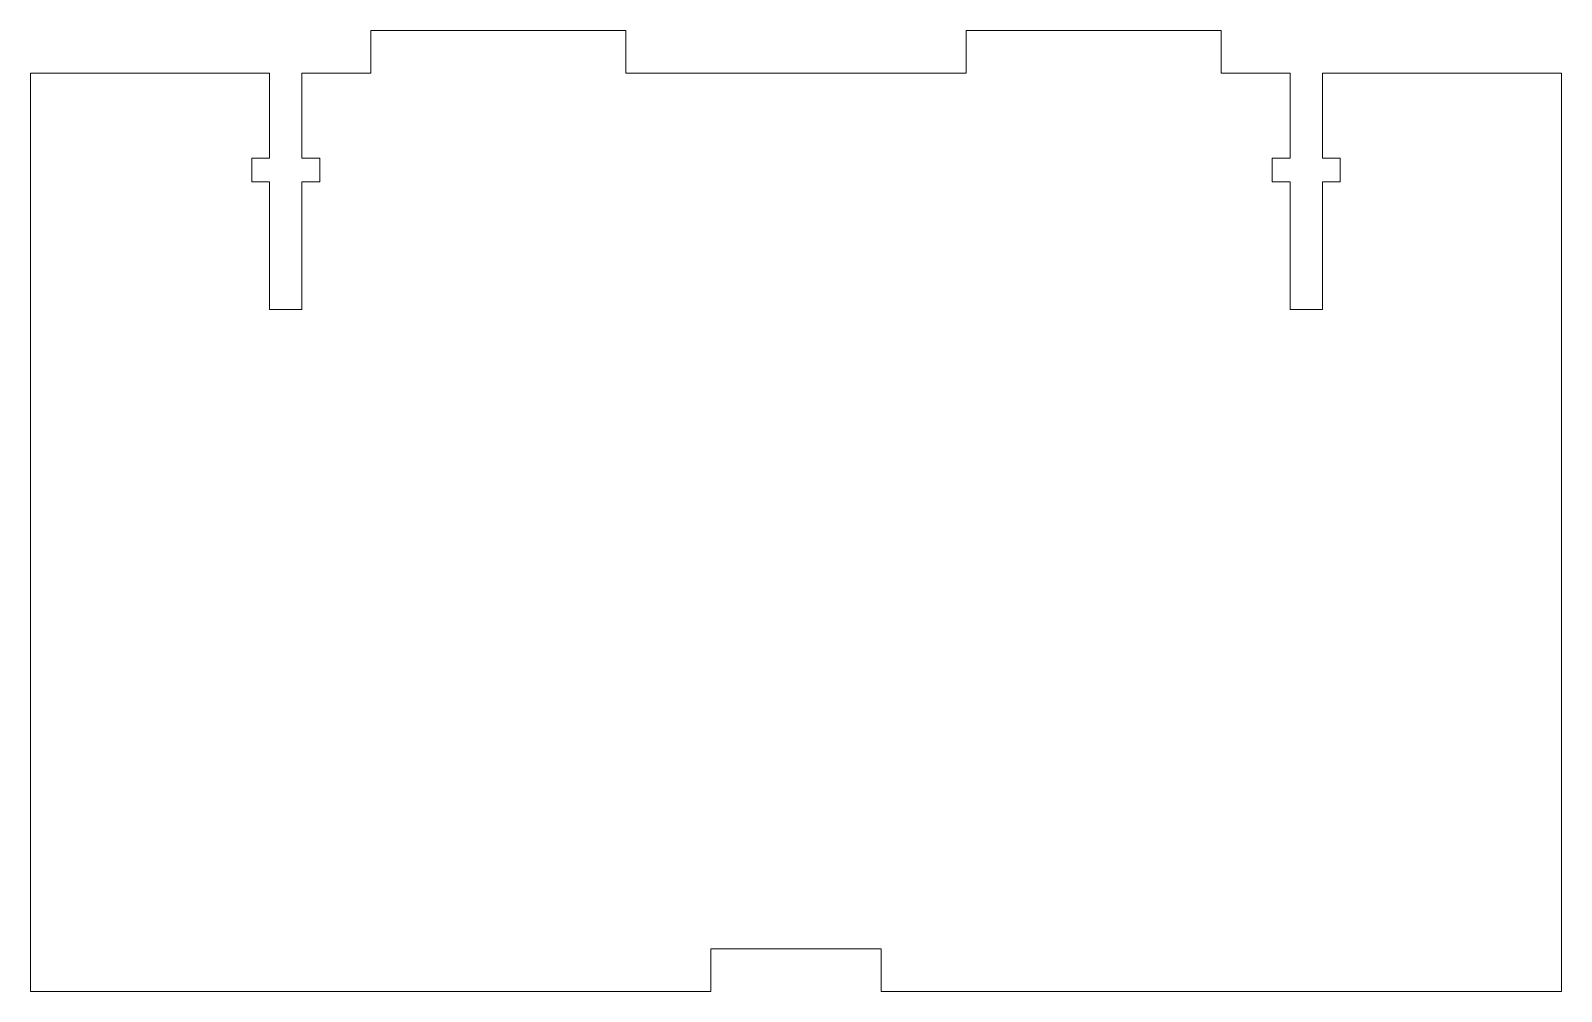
# Model space of a CAD drawing. Header units: inches. Extents: x 0 to 11.9, y 0 to 26.3.
# Drawn here: x 7.389 to 11.889, y 23.511 to 26.336 of the extents above; entities outside this region: 2.
import ezdxf

# ---------------------------------------------------------------- set-up
doc = ezdxf.new("R2010")
doc.units = ezdxf.units.IN
doc.header["$MEASUREMENT"] = 0
doc.styles.add('SLDTEXTSTYLE0', font='TXT', dxfattribs={"width": 0.7})

msp = doc.modelspace()

# ---------------------------------------------------------------- linework, layer by layer
at = {"color": 7, "linetype": 'Continuous', "lineweight": 15}
for p, q in [((8.389, 26.3364), (8.389, 26.2114)), ((9.139, 26.3364), (8.389, 26.3364)), ((9.139, 26.2114), (9.139, 26.3364)), ((10.139, 26.3364), (10.139, 26.2114)), ((10.889, 26.3364), (10.139, 26.3364)), ((10.889, 26.2114), (10.889, 26.3364)), ((7.389, 26.2114), (7.389, 23.5114)), ((8.0915, 26.2114), (7.389, 26.2114)), ((8.0915, 25.9614), (8.0915, 26.2114)), ((8.1865, 26.2114), (8.1865, 25.9614)), ((8.389, 26.2114), (8.1865, 26.2114)), ((10.139, 26.2114), (9.139, 26.2114)), ((11.0915, 26.2114), (10.889, 26.2114)), ((11.0915, 25.9614), (11.0915, 26.2114)), ((11.1865, 26.2114), (11.1865, 25.9614)), ((11.889, 26.2114), (11.1865, 26.2114)), ((11.889, 23.5114), (11.889, 26.2114)), ((8.0915, 25.9614), (8.039, 25.9614)), ((8.039, 25.8914), (8.039, 25.9614)), ((8.239, 25.9614), (8.1865, 25.9614)), ((8.239, 25.9614), (8.239, 25.8914)), ((11.0915, 25.9614), (11.039, 25.9614)), ((11.039, 25.8914), (11.039, 25.9614)), ((11.239, 25.9614), (11.1865, 25.9614)), ((11.239, 25.9614), (11.239, 25.8914)), ((8.039, 25.8914), (8.0915, 25.8914)), ((8.0915, 25.5164), (8.0915, 25.8914)), ((8.1865, 25.8914), (8.1865, 25.5164)), ((8.1865, 25.8914), (8.239, 25.8914)), ((11.039, 25.8914), (11.0915, 25.8914)), ((11.0915, 25.5164), (11.0915, 25.8914)), ((11.1865, 25.8914), (11.1865, 25.5164)), ((11.1865, 25.8914), (11.239, 25.8914)), ((8.1865, 25.5164), (8.0915, 25.5164)), ((11.1865, 25.5164), (11.0915, 25.5164)), ((9.389, 23.6364), (9.889, 23.6364)), ((9.389, 23.5114), (9.389, 23.6364)), ((9.889, 23.6364), (9.889, 23.5114)), ((7.389, 23.5114), (9.389, 23.5114)), ((9.889, 23.5114), (11.889, 23.5114))]:
    msp.add_line(p, q, dxfattribs=at)

# ---------------------------------------------------------------- texts
at = {"color": 7, "linetype": 'Continuous', "char_height": 0.572807, "attachment_point": 1, "style": 'SLDTEXTSTYLE0'}
for s, insert in [('SolidWorks Educational Edition.', (0, 1.5976)), ('For Instructional Use Only.', (0, 0.7384))]:
    msp.add_mtext(s, dxfattribs=dict(at, insert=insert))

doc.saveas('drawing.dxf')
